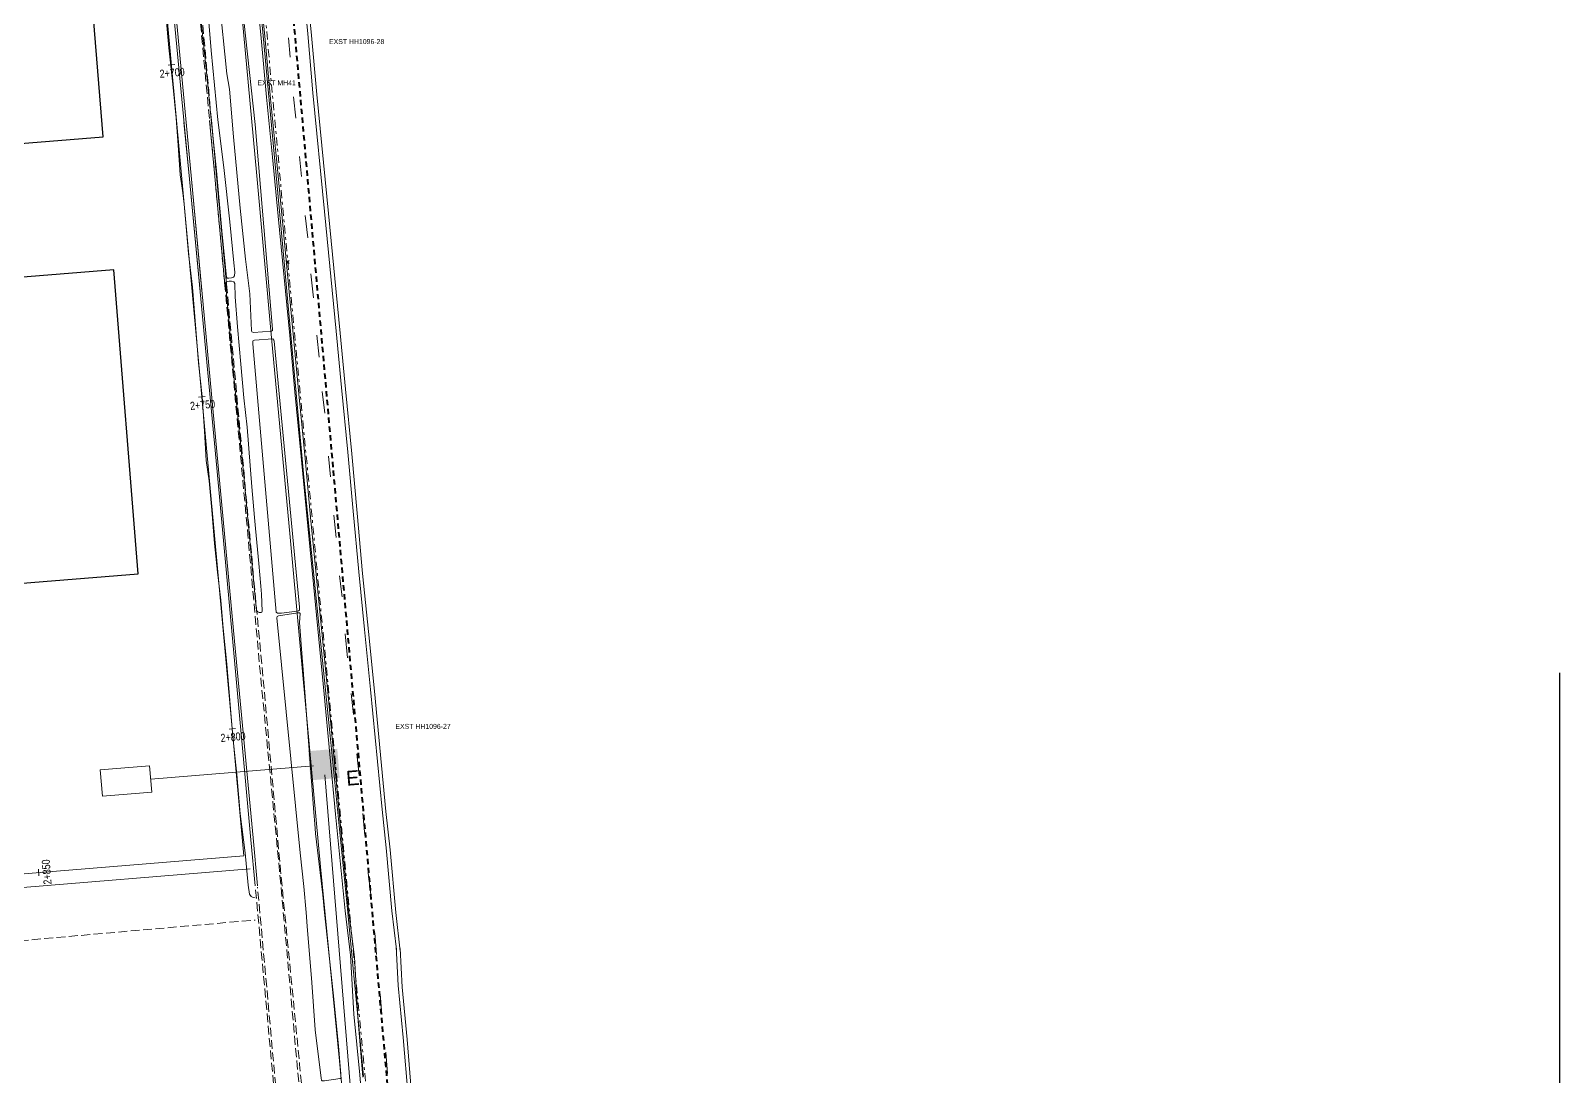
# Model space of a CAD drawing. Header units: metres. Extents: x -703672 to 3951284, y -4124475 to 4104628.
# Drawn here: x 328234 to 328463.3, y 4103253.4 to 4103410.2 of the extents above; entities that cross this region are included whole.
import ezdxf
from ezdxf.enums import TextEntityAlignment as Align

# ---------------------------------------------------------------- set-up
doc = ezdxf.new("R2010")
doc.units = ezdxf.units.M
doc.header["$MEASUREMENT"] = 0
for name, pattern in [('DGN Style 2', [1.3283826688107345, 0.7970296012864407, -0.5313530675242938]), ('DGN Style 3', [1.8597357363350286, 1.328382668810735, -0.5313530675242938]), ('DGN Style 7', [2.6567653376214695, 1.195544401929661, -0.5313530675242938, 0.3985148006432204, -0.5313530675242938])]:
    doc.linetypes.add(name, pattern=pattern)
for name, color, linetype, lineweight in [('C-ALGN-STAT1', 8, 'Continuous', 0), ('C-ANNO-TEXT', 7, 'Continuous', 25), ('C-PADS-OTLN', 9, 'Continuous', 30), ('C-PROP-BASE', 2, 'CONLMT', 0), ('C-PROP-CONS(Alpha)', 7, 'DGN Style 2', 40), ('C-ROAD-UPVD', 253, 'Continuous', 0), ('C-SITE-EROS', 252, 'Continuous', 0), ('C-SITE-FENC', 6, 'Continuous', 0), ('E-POWR-JBOX', 7, 'Continuous', 0), ('E-SECD-UNDR', 7, 'Continuous', 0), ('V-DTCH-BOTD', 252, 'Continuous', 0), ('V-DTCH-TOP~', 252, 'Continuous', 0), ('V-ROAD-ASPH', 9, 'Continuous', 0), ('V-SITE-STRC', 253, 'Continuous', 0)]:
    doc.layers.add(name, color=color, linetype=linetype, lineweight=lineweight)
doc.layers.add('T-ANNO-NPLT', color=7, linetype='Continuous', lineweight=0, plot=False)
doc.styles.add('Style-ENGINEERING', font='ENGINEERING.shx')
doc.styles.add('Style-WORKING', font='WORKING.shx')
doc.linetypes.add('CONLMT', pattern='A,0.10417,-0.00902625,[2,dgnlstyle-tsaec.shx,S=4.133597883597883e-05,R=0,X=0,Y=0],-0.00902625', length=0.1222225)
doc.linetypes.add('FENCE', pattern='A,0.1,-0.01302,[7,dgnlstyle-tsaec.shx,S=0.0001240079365079365,R=0,X=0,Y=0],-0.01302', length=0.12604)

# ---------------------------------------------------------------- blocks, each defined once
blk = doc.blocks.new('EMHLN_1')
at = {"layer": 'E-POWR-JBOX', "linetype": 'Continuous'}
blk.add_solid([(-0.0003105644464369561, -0.0002959385872145504), (0.0003159293413261821, -0.0002959385873282372), (-0.0003105644464369561, 0.0003305552362462549), (0.0003159293413261821, 0.0003305552363599418)], dxfattribs=at)
at = {"layer": 'E-POWR-JBOX', "linetype": 'Continuous', "style": 'Style-WORKING'}
blk.add_text('E', height=0.000317123445, dxfattribs=at).set_placement((0.0004533900022636317, -0.0003176882822799598), align=Align.MIDDLE_LEFT)

msp = doc.modelspace()

# ---------------------------------------------------------------- linework, layer by layer
at = {"layer": 'C-ALGN-STAT1', "flags": 128}
for points in [[(328255.6476483463, 4103405.144003679), (328254.6518331561, 4103405.052613817)], [(328260.2171414338, 4103355.353244165), (328259.2213262436, 4103355.261854304)], [(328264.7866345214, 4103305.562484652), (328263.7908193311, 4103305.47109479)], [(328235.2794394177, 4103283.473198576), (328235.1977461788, 4103284.469856098)]]:
    msp.add_lwpolyline(points, dxfattribs=at)
at = {"layer": 'C-ANNO-TEXT', "color": 0, "lineweight": -2, "ltscale": 0.6}
msp.add_lwpolyline([(328463.3450396977, 4103313.934211505), (328463.3450396977, 4102748.37939936), (326761.1303998812, 4102748.37939936), (326761.1303998812, 4104627.862561522), (328463.3450396977, 4104627.862561522), (328463.3450396977, 4103413.092090987)], dxfattribs=at)
at = {"layer": 'C-PADS-OTLN', "flags": 128}
for points in [[(328244.9047022942, 4103394.308903816), (328241.2303089414, 4103439.870981618), (328210.8290100373, 4103437.419242452), (328214.5034033901, 4103391.85716465), (328244.9047022942, 4103394.308903816)], [(328250.1884011581, 4103328.791612766), (328246.5140078051, 4103374.35369057), (328216.1127089013, 4103371.901951405), (328219.7871022543, 4103326.3398736), (328250.1884011581, 4103328.791612766)]]:
    msp.add_lwpolyline(points, close=True, dxfattribs=at)
at = {"layer": 'C-PROP-BASE', "linetype": 'ByBlock'}
for p, q in [((328272.3894283276, 4103375.771535928), (328272.8384411339, 4103375.322523122)), ((328272.6141592376, 4103375.546805018), (328272.3896528346, 4103375.322298615)), ((328272.6141592376, 4103375.546805018), (328272.838890147, 4103375.771535927))]:
    msp.add_line(p, q, dxfattribs=at)
at = {"layer": 'C-PROP-BASE', "color": 251, "linetype": 'DGN Style 7'}
msp.add_lwpolyline([(328262.8821592375, 4103481.518805019), (328272.6141592373, 4103375.546805018), (328287.3921592376, 4103219.964805017), (328292.2421592375, 4103167.043805018), (328296.5351592373, 4103127.296805018), (328319.7671592373, 4103124.937805017), (328366.8551592374, 4103123.167805017), (328446.3831592374, 4103121.103805018), (328463.3450396977, 4103120.479252987)], dxfattribs=at)
at = {"layer": 'C-PROP-CONS(Alpha)', "color": 9, "transparency": 33554661, "flags": 128}
msp.add_lwpolyline([(328051.3527000129, 4102748.37939936), (328033.3155557459, 4102763.759859016), (328008.635876491, 4102785.194791595), (328001.0587122234, 4102791.754994317), (327978.7635198684, 4102811.492673358), (327966.1439298082, 4102822.81362133), (327961.8799502737, 4102829.347595384), (327957.057644274, 4102838.760785415), (327950.9142166439, 4102852.447486374), (327944.9108842695, 4102882.46314165), (327922.9503158275, 4102979.617200589), (327922.1960612735, 4102984.074704956), (327896.895254712, 4103096.805002357), (327873.602682129, 4103197.996084934), (327970.2778919048, 4103222.03458913), (327945.2853782952, 4103305.343080384), (327930.2819876203, 4103330.564998057), (327883.5789010234, 4103409.045375251), (327883.5789010235, 4103409.045375251), (327870.9613363898, 4103413.475533437), (327831.8293273544, 4103476.306306486), (327799.6734495071, 4103521.613691107), (327806.6592676204, 4103526.955593927), (327784.9216440988, 4103571.617824119), (327626.2738909589, 4103555.289453546), (327612.5795421994, 4103537.316554541), (327610.912267143, 4103605.482858766), (327464.3899750119, 4103600.408329677), (327376.9287606052, 4103410.137822579), (327521.4700117525, 4103346.727226583), (327528.8281654069, 4103347.647212733), (327568.3287292437, 4103211.27215154), (327234.5934998402, 4103358.397358307), (327245.9429127203, 4103450.162797557), (327247.4057606828, 4103462.282137395), (327240.1466832621, 4103465.304146356), (327209.4846702361, 4103470.912804143), (327163.5775247305, 4103479.173001934), (327097.1773292364, 4103490.791457197), (327094.8037589096, 4103490.336329404), (327087.5669605479, 4103491.465917642), (327077.449539086, 4103494.95888159), (327074.0302851388, 4103496.139353393), (327072.3445527111, 4103496.70369043), (327040.4265800085, 4103507.290822693), (327024.6254833043, 4103509.746641063), (327005.0554566061, 4103511.621346213), (326997.3663593705, 4103513.401218432), (326987.1858611336, 4103509.176851866), (326924.9401869376, 4103516.679666858), (326868.1898380349, 4103514.452095245, -0.4874798272826256), (326842.7291952347, 4103544.504835935), (326855.8128268328, 4103607.653487044), (326872.3549334486, 4103674.829124694), (326885.7849688843, 4103716.963841686), (326897.1820855098, 4103756.392376348), (326911.8079730987, 4103792.562866542), (326942.7784593481, 4103859.495280759), (326985.0309523789, 4103937.170100313), (327038.3759761521, 4104017.339902852), (327049.9699591843, 4104031.93014326), (327093.2772874826, 4104085.216318096), (327121.0561478767, 4104115.05712215), (327147.4927338528, 4104141.109056442), (327201.0579048989, 4104189.950156559), (327247.8236230445, 4104227.241544621), (327274.2756034104, 4104246.458416275), (327310.9052788371, 4104272.189052842), (327338.7507480193, 4104290.682435896), (327394.3822770293, 4104323.718145463), (327454.7797406209, 4104356.193582261), (327554.8217139727, 4104397.588329164), (327560.1573850386, 4104391.696800068), (327629.8959608893, 4104414.015198105), (327759.0313031515, 4104448.398455133), (327757.2739255879, 4104455.165774307), (328107.0540342975, 4104542.510103815), (328119.3380608568, 4104542.510103815), (328124.6483431717, 4104536.17317302), (328129.4254646109, 4104518.549251009), (328131.921990407, 4104503.029638088), (328135.078302787, 4104500.213224401), (328154.085317786, 4104500.667789092), (328149.8985258908, 4104547.783738694), (328149.7745655841, 4104555.824714896), (328168.0966631506, 4104560.116307975), (328180.1971601305, 4104561.571233069), (328186.8764764442, 4104562.389659171), (328203.8937110046, 4104564.517264253), (328194.5649608789, 4104557.623580912), (328191.4437345657, 4104556.202444898), (328187.3603782359, 4104545.719257489), (328182.8253075863, 4104532.763466077), (328181.3393865761, 4104525.839460123), (328180.4385673145, 4104514.508980992), (328180.3416913476, 4104501.519693172), (328182.9952471908, 4104464.369911368), (328121.0450735461, 4104464.115166628), (328089.3117504606, 4104492.939601823), (327768.6929376793, 4104411.193379837), (327762.394272341, 4104435.44831491), (327630.6153729495, 4104402.081270727), (327568.961239384, 4104381.975780278), (327586.7809209799, 4104362.299684941), (327579.7950375145, 4104360.190021981), (327526.9949811692, 4104339.560635842), (327472.178603134, 4104315.449356015), (327377.0616109308, 4104262.394203749), (327337.8150383515, 4104235.453131521), (327331.8477650884, 4104234.203481648), (327216.3820695355, 4104145.337984444), (327178.5929724798, 4104112.042658567), (327136.6371358891, 4104068.619937841), (327133.1617217513, 4104062.073926368), (327081.9927725713, 4104002.304896605), (327197.9125123062, 4103949.973291562), (327165.5484697489, 4103878.060140899), (327236.1839484199, 4103839.517953459), (327385.373955234, 4103849.829860281), (327376.9496945368, 4103947.711745712), (327522.7087312953, 4103959.659207741), (327570.1209276664, 4103966.104005254), (327619.9429955619, 4103970.187781311), (327675.5802737248, 4103972.189662043), (327840.2462419602, 4103985.686872555), (327861.3262067086, 4103740.757760243), (327930.6420660896, 4103742.354851621), (327992.4427256854, 4103748.227855178), (328033.5029494578, 4103744.724846469), (328070.8848923553, 4103745.586155542), (328069.9830035489, 4103756.769478619), (328241.8330771768, 4103770.442215998), (328288.4642937218, 4103241.598537642), (328052.9743225681, 4103223.495877456), (328046.3409570817, 4103208.988679592), (328077.9633670195, 4102853.33535271), (328045.914018165, 4102815.224954779), (328124.4115326538, 4102748.37939936)], format="xyb", dxfattribs=at)
at = {"layer": 'C-ROAD-UPVD', "linetype": 'Continuous', "flags": 128}
for points in [[(328267.720934731, 4103418.325029525), (328268.6279347311, 4103409.093029525), (328269.4189347311, 4103400.249029525), (328270.314934731, 4103391.264029525), (328271.162934731, 4103382.427029524), (328272.8949347311, 4103364.487029525), (328273.689934731, 4103356.047029525), (328274.638934731, 4103346.353029524), (328275.4549347309, 4103337.527029525), (328278.0629347309, 4103310.753029525), (328279.774934731, 4103292.754029525), (328281.2019347309, 4103278.254029525)], [(328274.6909347309, 4103418.979029525), (328275.5979347311, 4103409.747029525), (328276.388934731, 4103400.907029524), (328278.1309347309, 4103383.097029524), (328279.8629347309, 4103365.151029524), (328280.6579347309, 4103356.717029525), (328281.6069347309, 4103347.017029525), (328282.426934731, 4103338.161029525), (328283.239934731, 4103329.076029525), (328284.108934731, 4103320.417029525), (328285.0289347309, 4103311.441029524), (328286.7429347311, 4103293.428029525), (328287.3629347309, 4103287.672029525), (328288.2119347309, 4103278.254029525)], [(328281.2019347309, 4103278.254029525), (328282.0119347309, 4103271.578029525)], [(328288.2119347311, 4103278.254029525), (328288.8909347309, 4103272.445029525)], [(328288.8699347309, 4103272.873029524), (328289.176934731, 4103267.053029525), (328289.9219347311, 4103259.240029525), (328290.6469347309, 4103250.472029524)], [(328284.2049347309, 4103243.887029524), (328283.3899347309, 4103253.660029524), (328282.506934731, 4103262.772029525), (328282.0119347309, 4103271.578029525)]]:
    msp.add_lwpolyline(points, dxfattribs=at)
at = {"layer": 'C-SITE-EROS', "linetype": 'Continuous'}
msp.add_line((328038.8679638527, 4103265.868866869), (328266.9580359138, 4103284.564774296), dxfattribs=at)
at = {"layer": 'C-SITE-EROS', "linetype": 'DGN Style 3', "transparency": 33554661}
msp.add_line((328030.4477346521, 4103255.94783022), (328267.6969496607, 4103276.867470503), dxfattribs=at)
at = {"layer": 'C-SITE-FENC', "linetype": 'FENCE', "ltscale": 80}
msp.add_lwpolyline([(328168.4994327041, 4103506.870790954), (328177.8325783088, 4103395.068555508), (328080.3153600094, 4103390.273239779), (328083.5191302773, 4103351.052890866), (328034.2461592065, 4103347.014122745), (328040.6984484615, 4103268.025613967), (328266.0343603812, 4103286.495770565), (328247.4450829282, 4103489.050895488)], dxfattribs=at)
at = {"layer": 'E-POWR-JBOX', "linetype": 'Continuous'}
msp.add_3dface([(328244.4900209208, 4103299.360913976), (328251.8827709082, 4103299.96687709), (328252.2060612193, 4103296.022735294), (328244.8133112318, 4103295.41677218)], dxfattribs=at)
at = {"layer": 'E-SECD-UNDR', "ltscale": 150}
for p, q in [((328252.0444160638, 4103297.994806192), (328276.4787992212, 4103299.997624483, 3.36617733039856)), ((328285.3325624664, 4103211.153855864, 2121.370999999999), (328278.1600618492, 4103298.658363429, 2121.370999999999))]:
    msp.add_line(p, q, dxfattribs=at)
at = {"layer": 'V-DTCH-BOTD', "flags": 128}
for points in [[(328268.0536010911, 4103282.001170485), (328267.3972531024, 4103289.178502299), (328264.621087171, 4103318.680276633), (328262.18327342, 4103344.974548179), (328258.1031328448, 4103388.510345095), (328254.2694455493, 4103429.406700104), (328251.9055885428, 4103454.617378113), (328248.6128514704, 4103489.181204432)], [(328263.2518629855, 4103371.146527928), (328261.6619300381, 4103388.370619962), (328260.8777661936, 4103396.767241395)], [(328259.7304561048, 4103371.146527928), (328258.1031328448, 4103388.510345095), (328257.3549313545, 4103396.491881253)]]:
    msp.add_lwpolyline(points, dxfattribs=at)
at = {"layer": 'V-DTCH-TOP~', "linetype": 'DGN Style 3', "flags": 128}
for points in [[(328278.0644952562, 4103211.877956712), (328276.880172734, 4103224.211539012), (328274.0114474242, 4103255.098172039), (328271.3758885075, 4103284.226071137), (328268.5612783454, 4103313.123265383), (328266.6825163718, 4103333.876657414), (328263.9475971928, 4103363.609486799), (328261.6619300381, 4103388.370619962), (328258.9835531515, 4103417.04997942), (328256.3338807403, 4103445.069801355), (328253.7620642749, 4103472.551913935), (328251.5383115372, 4103495.972780238)], [(328278.379340202, 4103211.588590539), (328277.2332057928, 4103224.15501229), (328274.3863986901, 4103255.192469484), (328271.5245508325, 4103284.295653807), (328268.9091890406, 4103313.047638246), (328266.9772169334, 4103333.735356375), (328264.2144305031, 4103363.596550549), (328261.9171175401, 4103388.446975068), (328259.3070780255, 4103417.083694106), (328256.6106056103, 4103445.106555526), (328254.0091020999, 4103472.587758978), (328251.9134503009, 4103495.852697759)], [(328274.2473378376, 4103211.552481112), (328273.5605997386, 4103219.069198322), (328270.5606931392, 4103251.303464985), (328267.7444394695, 4103281.803364822)], [(328274.5651962374, 4103211.250850222), (328273.8013614659, 4103219.376156538), (328270.8172582312, 4103251.779878341), (328268.0709971061, 4103281.810940647)]]:
    msp.add_lwpolyline(points, dxfattribs=at)
at = {"layer": 'V-DTCH-TOP~', "flags": 128}
for points in [[(328267.7286883505, 4103281.973948729), (328267.0884184086, 4103288.908043234), (328264.3699026644, 4103318.529433016), (328261.9599968692, 4103344.681143025), (328257.8532412154, 4103387.94915179), (328253.9161968535, 4103429.214211783), (328251.5802015564, 4103454.517189083), (328248.4330944677, 4103488.625995118)], [(328283.2082654298, 4103224.701514491), (328280.3595224224, 4103255.760077977), (328277.4978955211, 4103284.861015314), (328274.8838659592, 4103313.598353876), (328272.9514628415, 4103334.290687303), (328270.1889344697, 4103364.149092286), (328267.8919988198, 4103388.995435345), (328265.2809395228, 4103417.643343185)], [(328263.5164681448, 4103371.146527928), (328261.9171175401, 4103388.446975068), (328261.156794786, 4103396.789051487)], [(328259.4480516196, 4103371.146527928), (328257.8532412154, 4103387.94915179), (328257.040535412, 4103396.467306694)]]:
    msp.add_lwpolyline(points, dxfattribs=at)
at = {"layer": 'V-ROAD-ASPH', "flags": 128}
for points, elevation in [([(328272.6976961602, 4103409.148321955), (328272.9646961602, 4103406.229321955)], 4.766177330398563), ([(328273.4886961602, 4103400.306321955), (328273.8186961602, 4103397.087321955)], 4.766177330398563), ([(328274.3826961602, 4103391.333321956), (328274.6876961602, 4103388.341321955)], 4.766177330398563), ([(328275.2316961602, 4103382.490321956), (328275.6086961602, 4103379.148321955)], 4.766177330398563), ([(328276.0766961602, 4103373.763321956), (328276.4876961602, 4103370.161321955)], 4.766177330398563), ([(328276.9636961602, 4103364.547321956), (328277.3176961602, 4103361.278321955)], 4.766177330398563), ([(328277.7586961602, 4103356.110321955), (328278.1576961602, 4103352.885321956)], 4.866177330398557), ([(328278.7076961602, 4103346.413321956), (328279.0116961602, 4103343.325321956)], 4.866177330398557), ([(328279.5256961602, 4103337.572321956), (328279.8846961602, 4103334.221321955)], 4.766177330398563), ([(328280.3406961602, 4103328.473321956), (328280.7556961602, 4103325.319321956)], 4.866177330398557), ([(328281.2116961602, 4103319.792321955), (328281.5866961602, 4103316.187321955)], 4.866177330398557), ([(328282.1306961602, 4103310.825321956), (328282.4756961602, 4103307.668321955)], 4.866177330398557), ([(328282.9726961602, 4103301.763321956), (328283.3296961602, 4103298.536321955)], 4.866177330398557), ([(328283.8436961602, 4103292.819321956), (328284.1866961602, 4103289.524321956)], 4.866177330398557), ([(328284.6626961602, 4103283.936321956), (328285.0416961602, 4103280.652321956)], 4.866177330398557), ([(328281.7866961602, 4103277.982321955), (328282.5966961602, 4103271.306321955)], 4.766177330398563), ([(328285.9056961602, 4103271.678321955), (328285.6506961602, 4103274.937321955)], 4.766177330398563), ([(328286.7296961602, 4103262.721321955), (328286.4796961602, 4103265.817321956)], 4.766177330398563), ([(328287.5396961602, 4103253.842321956), (328287.2966961602, 4103257.073321955)], 4.866177330398557)]:
    msp.add_lwpolyline(points, dxfattribs=dict(at, elevation=elevation))
at = {"layer": 'V-ROAD-ASPH', "extrusion": (0.001984769502353818, -0.01698015616962199, 0.9998538568143236), "elevation": -69017.95787476523, "flags": 128}
msp.add_lwpolyline([(802447.8556344417, 4036827.677117958), (802447.8556344416, 4036821.827714399)], dxfattribs=at)
at = {"layer": 'V-ROAD-ASPH'}
for points in [[(328268.3056961602, 4103418.053321955, 4.766177330398563), (328269.2126961602, 4103408.821321955, 4.716177330398558), (328270.0036961602, 4103399.977321955, 4.69117733039856), (328270.8996961602, 4103390.992321956, 4.666177330398561), (328271.7476961602, 4103382.155321956, 4.666177330398561), (328273.4796961602, 4103364.215321955, 4.666177330398561), (328274.2746961602, 4103355.775321955, 4.666177330398561), (328275.2236961602, 4103346.081321956, 4.666177330398561), (328276.0396961602, 4103337.255321955, 4.766177330398563), (328278.6476961602, 4103310.481321956, 4.766177330398563), (328280.3596961602, 4103292.482321955, 4.766177330398563), (328281.7866961602, 4103277.982321955, 4.766177330398563)], [(328275.2756961602, 4103418.707321955, 4.666177330398561), (328276.1826961602, 4103409.475321956, 4.666177330398561), (328276.9736961602, 4103400.635321956, 4.766177330398563), (328278.7156961602, 4103382.825321956, 4.766177330398563), (328280.4476961602, 4103364.879321956, 4.766177330398563), (328281.2426961602, 4103356.445321955, 4.766177330398563), (328282.1916961602, 4103346.745321956, 4.766177330398563), (328283.0116961602, 4103337.889321955, 4.766177330398563), (328283.8246961602, 4103328.804321955, 4.766177330398563), (328284.6936961602, 4103320.145321955, 4.766177330398563), (328285.6136961602, 4103311.169321956, 4.766177330398563), (328287.3276961602, 4103293.156321955, 4.766177330398563), (328287.9476961602, 4103287.400321955, 4.766177330398563), (328288.7966961602, 4103277.982321955, 4.766177330398563)], [(328267.7046961602, 4103280.216321955, 4.866177330398557), (328267.4306961602, 4103280.221321955, 4.866177330398557), (328267.1146961602, 4103280.371321956, 4.866177330398557), (328266.8606961602, 4103280.722321955, 4.866177330398557), (328266.6616961602, 4103282.075321956, 4.866177330398557), (328266.2306961602, 4103286.935321955, 4.866177330398557), (328265.4836961602, 4103292.773321955, 4.866177330398557), (328264.9496961602, 4103298.689321956, 4.866177330398557), (328264.3496961602, 4103304.351321956, 4.866177330398557), (328263.4666961602, 4103315.221321955, 4.866177330398557), (328262.9326961602, 4103320.632321956, 4.866177330398557), (328262.5836961602, 4103324.812321955, 4.866177330398557), (328262.0646961602, 4103329.027321956, 4.866177330398557), (328261.6286961602, 4103333.327321955, 4.866177330398557), (328261.2156961602, 4103338.343321955, 4.866177330398557), (328260.8046961602, 4103342.741321955, 4.866177330398557), (328260.3806961602, 4103345.778321955, 4.966177330398558), (328260.1096961602, 4103350.141321955, 4.966177330398558), (328259.7496961602, 4103355.358321955, 4.966177330398558), (328259.2236961602, 4103360.429321955, 4.966177330398558), (328258.3026961602, 4103371.754321956, 4.966177330398558), (328257.7366961602, 4103376.791321956, 4.966177330398558), (328257.0456961602, 4103384.223321956, 4.966177330398558), (328256.8736961602, 4103385.883321955, 4.966177330398558), (328256.6746961602, 4103387.301321955, 5.06617733039856), (328256.4546961602, 4103388.602321955, 5.06617733039856), (328256.1616961602, 4103393.045321955, 5.06617733039856), (328255.8496961602, 4103397.091321955, 5.06617733039856), (328255.3596961602, 4103402.170321955, 5.06617733039856), (328254.7616961602, 4103407.639321955, 5.06617733039856), (328254.3176961602, 4103412.652321956, 5.06617733039856)], [(328283.9746961602, 4103253.388321956, 4.766177330398563), (328283.0916961602, 4103262.500321955, 4.766177330398563), (328282.5966961602, 4103271.306321955, 4.866177330398557)], [(328289.4546961602, 4103272.601321956, 4.866177330398557), (328289.7616961602, 4103266.781321955, 4.766177330398563), (328290.5066961602, 4103258.968321955, 4.766177330398563), (328291.2316961602, 4103250.200321956, 4.766177330398563)]]:
    msp.add_polyline3d(points, dxfattribs=at)
at = {"layer": 'V-SITE-STRC', "flags": 128}
for points, elevation in [([(328262.3116961602, 4103415.080321955), (328263.4706961602, 4103403.763321956), (328263.8416961602, 4103401.438321956), (328264.4486961602, 4103394.306321955), (328265.4536961602, 4103383.616321955), (328266.2666961602, 4103375.948321955), (328266.9156961602, 4103370.742321956), (328267.1566961602, 4103365.246321956), (328267.2356961602, 4103365.066321956), (328267.4526961602, 4103364.977321955), (328270.1696961602, 4103365.163321956), (328270.3066961602, 4103365.256321955), (328270.3376961602, 4103365.460321955), (328267.7176961602, 4103396.130321955), (328264.8786961602, 4103422.335321955)], 3.466177330398565), ([(328270.5576961602, 4103363.637321956), (328270.5166961602, 4103363.831321956), (328270.3536961602, 4103363.995321956), (328267.6146961602, 4103363.794321956), (328267.4166961602, 4103363.751321956), (328267.3486961602, 4103363.642321955), (328267.3716961602, 4103363.251321956), (328270.8676961602, 4103323.048321955), (328271.0816961602, 4103322.880321955), (328271.6426961602, 4103322.852321955), (328273.9816961602, 4103323.155321956), (328274.2216961602, 4103323.234321956), (328274.3606961602, 4103323.342321956), (328274.3686961602, 4103323.568321955), (328274.3626961602, 4103323.751321956), (328270.5576961602, 4103363.637321956)], 3.466177330398565), ([(328278.1266961602, 4103277.982321955), (328277.8416961602, 4103280.633321955), (328276.7666961602, 4103289.831321956), (328276.6696961602, 4103291.283321955), (328276.5016961602, 4103293.011321955), (328275.9826961602, 4103300.407321956), (328275.4886961602, 4103307.007321956), (328275.0486961602, 4103312.371321956), (328274.9216961602, 4103314.365321956), (328274.7646961602, 4103316.239321955), (328274.3786961602, 4103321.455321955), (328274.4426961602, 4103322.816321956), (328274.3656961602, 4103322.950321956), (328274.1376961602, 4103322.938321956), (328271.2166961602, 4103322.463321955), (328271.0396961602, 4103322.401321955), (328270.9636961602, 4103322.198321955), (328274.4496961602, 4103286.925321955), (328275.0256961602, 4103281.898321955), (328275.3456961602, 4103277.982321955)], 3.366177330398557), ([(328275.3456961602, 4103277.982321955), (328275.5136961602, 4103275.935321955), (328276.2126961602, 4103267.496321956), (328276.7356961602, 4103260.412321955), (328277.5906961602, 4103253.136321955), (328277.6616961602, 4103252.869321955), (328277.7686961602, 4103252.746321956), (328278.1016961602, 4103252.767321955), (328280.4716961602, 4103253.102321955), (328280.5916961602, 4103253.208321956), (328280.5836961602, 4103253.484321956), (328280.5546961602, 4103253.907321956), (328280.5296961602, 4103254.324321955), (328280.2296961602, 4103258.017321955), (328279.4166961602, 4103265.967321956), (328278.1266961602, 4103277.982321955)], 3.366177330398557), ([(328282.5386961602, 4103268.549321956), (328281.5966961602, 4103277.982321955)], 4.966177330398558)]:
    msp.add_lwpolyline(points, dxfattribs=dict(at, elevation=elevation))
at = {"layer": 'V-SITE-STRC'}
for points in [[(328281.5966961602, 4103277.982321955, 4.966177330398558), (328278.9476961602, 4103304.501321956, 4.966177330398558), (328275.0026961602, 4103343.268321956, 4.966177330398558), (328271.5486961602, 4103380.992321956, 4.766177330398563), (328268.3096961602, 4103415.956321956, 4.766177330398563), (328265.8516961602, 4103442.921321956, 4.866177330398557), (328263.4906961602, 4103468.835321955, 4.866177330398557), (328259.7066961602, 4103509.038321956, 5.166177330398561), (328258.6706961602, 4103519.804321955, 5.366177330398557), (328254.7696961602, 4103529.879321956, 5.466177330398558)], [(328259.6036961602, 4103411.557321955, 4.866177330398557), (328260.3966961602, 4103404.068321955, 4.766177330398563), (328261.0416961602, 4103397.373321956, 4.766177330398563), (328261.9186961602, 4103389.213321955, 4.766177330398563), (328262.7856961602, 4103379.651321955, 4.766177330398563), (328263.4016961602, 4103373.279321956, 4.866177330398557), (328263.5076961602, 4103373.122321955, 4.866177330398557), (328263.7696961602, 4103373.094321955, 4.866177330398557), (328264.1656961602, 4103373.147321955, 4.866177330398557), (328264.4596961602, 4103373.263321956, 4.866177330398557), (328264.6066961602, 4103373.478321956, 4.866177330398557), (328264.6686961602, 4103374.022321955, 4.866177330398557), (328264.5086961602, 4103375.400321955, 4.866177330398557), (328263.9336961602, 4103381.565321955, 4.866177330398557), (328263.0156961602, 4103389.677321956, 4.866177330398557), (328262.0986961602, 4103396.838321955, 4.766177330398563), (328261.1226961602, 4103407.231321956, 4.766177330398563), (328260.3136961602, 4103416.966321955, 4.766177330398563)], [(328264.6876961602, 4103372.295321955, 4.866177330398557), (328264.4916961602, 4103372.560321955, 4.866177330398557), (328264.1646961602, 4103372.671321956, 4.866177330398557), (328263.8056961602, 4103372.646321956, 4.866177330398557), (328263.5896961602, 4103372.596321955, 4.866177330398557), (328263.3846961602, 4103372.514321955, 4.866177330398557), (328263.2726961602, 4103372.351321956, 4.866177330398557), (328263.2436961602, 4103372.166321956, 4.866177330398557), (328263.3486961602, 4103371.306321955, 4.866177330398557), (328264.5486961602, 4103357.879321956, 4.766177330398563), (328266.0636961602, 4103342.903321955, 4.866177330398557), (328267.3556961602, 4103328.850321956, 4.866177330398557), (328267.9266961602, 4103323.216321955, 4.866177330398557), (328268.1116961602, 4103323.064321956, 4.866177330398557), (328268.3366961602, 4103322.999321955, 4.866177330398557), (328268.6006961602, 4103322.996321956, 4.866177330398557), (328268.7146961602, 4103323.028321955, 4.866177330398557), (328268.7586961602, 4103323.181321955, 4.866177330398557), (328268.6646961602, 4103325.746321956, 4.866177330398557), (328268.5506961602, 4103326.936321956, 4.866177330398557), (328268.2716961602, 4103330.328321956, 4.866177330398557), (328267.7636961602, 4103335.570321955, 4.766177330398563), (328267.6016961602, 4103337.241321955, 4.766177330398563), (328267.2056961602, 4103341.803321955, 4.766177330398563), (328266.5076961602, 4103350.750321955, 4.766177330398563), (328266.0016961602, 4103355.166321956, 4.766177330398563), (328265.5746961602, 4103360.190321955, 4.766177330398563), (328265.0506961602, 4103365.833321956, 4.766177330398563), (328264.7056961602, 4103370.318321955, 4.766177330398563), (328264.6876961602, 4103372.295321955, 4.866177330398557)], [(328283.8646961602, 4103253.314321956, 4.866177330398557), (328283.0566961602, 4103262.885321956, 4.866177330398557), (328282.5386961602, 4103268.549321956, 4.866177330398557)]]:
    msp.add_polyline3d(points, dxfattribs=at)

# ---------------------------------------------------------------- block references
at = {"layer": 'E-POWR-JBOX', "linetype": 'Continuous', "xscale": 7000.000000000005, "yscale": 7000.000000000005, "zscale": 7000.000000000005, "rotation": 4.685899837595802}
msp.add_blockref('EMHLN_1', (328278.0186341446, 4103300.055425316, 2121.370999999999), dxfattribs=at)

# ---------------------------------------------------------------- texts
at = {"layer": 'C-ALGN-STAT1', "char_height": 1.2, "attachment_point": 2, "line_spacing_factor": 1.2, "style": 'Style-ENGINEERING'}
for s, insert, rotation in [('\\H1x;\\W0.833333;2+700', (328255.2045746681, 4103404.500819634), 5.243569858691324), ('\\H1x;\\W0.833333;2+750', (328259.7740677557, 4103354.71006012), 5.243569858691324), ('\\H1x;\\W0.833333;2+800', (328264.3435608434, 4103304.919300607), 5.243569858691324), ('\\H1x;\\W0.833333;2+850', (328235.836587311, 4103284.020543281), 94.68589981011472)]:
    msp.add_mtext(s, dxfattribs=dict(at, insert=insert, rotation=rotation))
at = {"layer": 'T-ANNO-NPLT', "char_height": 0.7499999999999996, "attachment_point": 1, "line_spacing_factor": 0.9, "style": 'Style-ENGINEERING'}
for s, insert in [('EXST HH1096-28', (328278.7963796938, 4103408.956581234)), ('EXST MH41', (328268.0600264432, 4103402.764999193)), ('EXST HH1096-27', (328288.7540664608, 4103306.278761163))]:
    msp.add_mtext(s, dxfattribs=dict(at, insert=insert))

doc.saveas('drawing.dxf')
